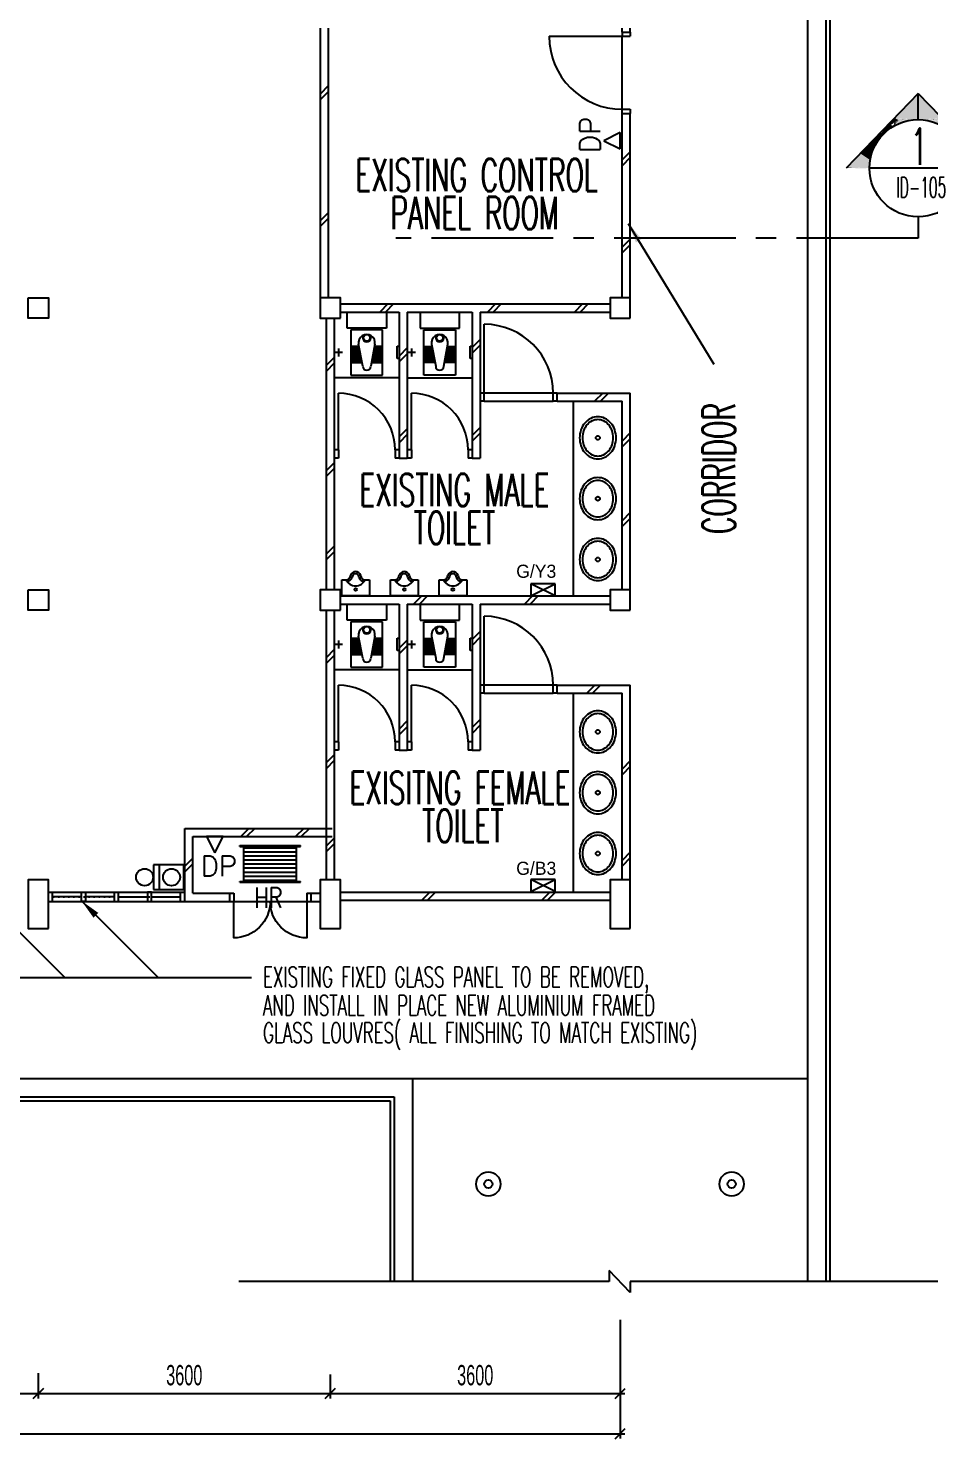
# Model space of a CAD drawing. Extents: x 33440 to 82647, y -26226 to 14644.
# Drawn here: x 55115 to 66234, y -22093 to -4702 of the extents above; entities that cross this region are included whole.
import ezdxf
from ezdxf.enums import TextEntityAlignment as Align

# ---------------------------------------------------------------- set-up
doc = ezdxf.new("R2010")
doc.units = 0
doc.header["$MEASUREMENT"] = 0
doc.header["$PDMODE"] = 35
for name, pattern in [('CENTER2', [1.125, 0.75, -0.125, 0.125, -0.125]), ('DOT2', [0.125, 0, -0.125]), ('HIDDEN', [0.375, 0.25, -0.125])]:
    doc.linetypes.add(name, pattern=pattern)
doc.layers.get('0').update_dxf_attribs({"linetype": 'CONTINUOUS'})
doc.layers.get('DEFPOINTS').update_dxf_attribs({"linetype": 'CONTINUOUS'})
for name, color, linetype in [('ARROW', 11, 'CONTINUOUS'), ('DEMOLISH', 2, 'DOT2'), ('EL', 2, 'CONTINUOUS'), ('EXISTING', 7, 'CONTINUOUS'), ('LABEL', 3, 'CONTINUOUS'), ('NEUWALL', 3, 'CONTINUOUS'), ('SEC', 5, 'CONTINUOUS'), ('SPEC', 2, 'CONTINUOUS')]:
    doc.layers.add(name, color=color, linetype=linetype)
doc.styles.add('R100', font='ic-romns.shx', dxfattribs={"width": 0.6, "height": 250})
doc.styles.add('ROMANS', font='romans')
doc.styles.add('SIMPLEX', font='SIMPLEX.shx')
doc.dimstyles.new('R100', dxfattribs={"dimtxt": 250, "dimasz": 125, "dimexe": 60, "dimexo": 60, "dimgap": 100, "dimtad": 1, "dimtoh": 1, "dimdec": 0, "dimzin": 0, "dimdsep": 46, "dimtxsty": 'R100', "dimblk1": 'OBLIQUE', "dimblk2": 'OBLIQUE', "dimsah": 1, "dimcen": 0, "dimdle": 60, "dimclrd": 9, "dimclre": 9, "dimclrt": 2, "dimadec": 0, "dimazin": 0, "dimtfac": 1, "dimtdec": 0, "dimtofl": 0, "dimtmove": 2, "dimatfit": 3, "dimldrblk": 'OBLIQUE', "dimfxl": 1, "dimtolj": 1, "dimtzin": 0, "dimarcsym": 0})

# ---------------------------------------------------------------- blocks, each defined once
blk = doc.blocks.new('_OBLIQUE')
at = {"color": 0, "linetype": 'ByBlock', "ltscale": 2000}
blk.add_line((-0.5, -0.5), (0.5, 0.5), dxfattribs=at)
blk = doc.blocks.new('*D17')
at = {"layer": 'DEFPOINTS', "color": 0, "linetype": 'ByBlock', "ltscale": 2000}
for p in [(55240, -21224), (58840, -21241), (58840, -21535)]:
    blk.add_point(p, dxfattribs=at)
at = {"layer": 'LABEL', "color": 9, "linetype": 'ByBlock', "lineweight": -2, "ltscale": 2000}
for p, q in [((55240, -21284), (55240, -21595)), ((58840, -21301), (58840, -21595)), ((55180, -21535), (58900, -21535))]:
    blk.add_line(p, q, dxfattribs=at)
at = {"layer": 'LABEL', "color": 9, "linetype": 'ByBlock', "lineweight": -2, "ltscale": 2000, "xscale": 125, "yscale": 125, "zscale": 125, "rotation": 180}
blk.add_blockref('_OBLIQUE', (55240, -21535), dxfattribs=at)
at = {"layer": 'LABEL', "color": 9, "linetype": 'ByBlock', "lineweight": -2, "ltscale": 2000, "xscale": 125, "yscale": 125, "zscale": 125}
blk.add_blockref('_OBLIQUE', (58840, -21535), dxfattribs=at)
at = {"layer": 'LABEL', "color": 0, "linetype": 'ByBlock', "ltscale": 2000, "insert": (57040, -21310), "char_height": 250, "attachment_point": 5, "style": 'R100'}
blk.add_mtext('\\A1;3600', dxfattribs=at)
blk = doc.blocks.new('*D21')
at = {"layer": 'DEFPOINTS', "color": 0, "linetype": 'ByBlock', "ltscale": 2000}
for p in [(51640, -21226), (55240, -21224), (55240, -21535)]:
    blk.add_point(p, dxfattribs=at)
at = {"layer": 'LABEL', "color": 9, "linetype": 'ByBlock', "lineweight": -2, "ltscale": 2000}
for p, q in [((51640, -21286), (51640, -21595)), ((55240, -21284), (55240, -21595)), ((51580, -21535), (55300, -21535))]:
    blk.add_line(p, q, dxfattribs=at)
at = {"layer": 'LABEL', "color": 9, "linetype": 'ByBlock', "lineweight": -2, "ltscale": 2000, "xscale": 125, "yscale": 125, "zscale": 125, "rotation": 180}
blk.add_blockref('_OBLIQUE', (51640, -21535), dxfattribs=at)
at = {"layer": 'LABEL', "color": 9, "linetype": 'ByBlock', "lineweight": -2, "ltscale": 2000, "xscale": 125, "yscale": 125, "zscale": 125}
blk.add_blockref('_OBLIQUE', (55240, -21535), dxfattribs=at)
at = {"layer": 'LABEL', "color": 0, "linetype": 'ByBlock', "ltscale": 2000, "insert": (53440, -21310), "char_height": 250, "attachment_point": 5, "style": 'R100'}
blk.add_mtext('\\A1;3600', dxfattribs=at)
blk = doc.blocks.new('*D11')
at = {"layer": 'DEFPOINTS', "color": 0, "linetype": 'ByBlock', "ltscale": 2000}
for p in [(58840, -21241), (62415, -21241), (62415, -21535)]:
    blk.add_point(p, dxfattribs=at)
at = {"layer": 'LABEL', "color": 9, "linetype": 'ByBlock', "lineweight": -2, "ltscale": 2000}
for p, q in [((58840, -21301), (58840, -21595)), ((62415, -21301), (62415, -21595)), ((58780, -21535), (62475, -21535))]:
    blk.add_line(p, q, dxfattribs=at)
at = {"layer": 'LABEL', "color": 9, "linetype": 'ByBlock', "lineweight": -2, "ltscale": 2000, "xscale": 125, "yscale": 125, "zscale": 125, "rotation": 180}
blk.add_blockref('_OBLIQUE', (58840, -21535), dxfattribs=at)
at = {"layer": 'LABEL', "color": 9, "linetype": 'ByBlock', "lineweight": -2, "ltscale": 2000, "xscale": 125, "yscale": 125, "zscale": 125}
blk.add_blockref('_OBLIQUE', (62415, -21535), dxfattribs=at)
at = {"layer": 'LABEL', "color": 0, "linetype": 'ByBlock', "ltscale": 2000, "insert": (60628, -21310), "char_height": 250, "attachment_point": 5, "style": 'R100'}
blk.add_mtext('\\A1;3600', dxfattribs=at)
blk = doc.blocks.new('SLINE')
at = {"layer": 'ARROW'}
for p, q in [((3733, 1804), (4654, 2693)), ((4235, 2288), (4261, 2258)), ((4054, 1804), (3733, 1804)), ((4054, 1804), (3733, 1804)), ((3733, 1804), (4654, 915)), ((4235, 1320), (4261, 1350))]:
    blk.add_line(p, q, dxfattribs=at)
at = {"layer": 'ARROW', "color": 6}
blk.add_circle((4654, 1804), 600, dxfattribs=at)
at = {"layer": 'ARROW'}
for points in [[(4551, 2399), (4653, 2414), (4473, 2516), (4645, 2683)], [(4653, 2592), (4654, 2691), (4644, 2682)], [(4654, 2440), (4644, 2680), (4654, 2690), (4654, 2577)], [(4372, 2422), (4377, 2418), (4472, 2518)], [(4419, 2356), (4549, 2396), (4376, 2414), (4473, 2513)], [(4380, 2416), (4470, 2514), (4474, 2515), (4378, 2416)], [(4378, 2418), (4472, 2515), (4379, 2416)], [(4547, 2395), (4473, 2512), (4550, 2401), (4474, 2515)], [(4043, 2099), (4295, 2348), (4048, 2101), (4296, 2340)], [(4046, 2099), (4127, 2109), (4160, 2213), (4231, 2282)], [(4125, 2099), (4203, 2201), (4257, 2254), (4231, 2287)], [(4232, 2285), (4235, 2288), (4257, 2254), (4261, 2257)], [(4236, 2287), (4257, 2262), (4302, 2348), (4328, 2307)], [(4257, 2262), (4303, 2291), (4261, 2258), (4257, 2262)], [(4261, 2257), (4257, 2262), (4301, 2289)], [(4325, 2305), (4297, 2348), (4419, 2353), (4374, 2422)], [(4419, 2353), (4408, 2366), (4415, 2361)], [(4547, 2395), (4614, 2404), (4549, 2397), (4607, 2407)], [(4614, 2402), (4609, 2407), (4654, 2402), (4654, 2415)], [(4054, 1804), (4041, 2015), (3952, 2015), (4043, 2102)], [(4033, 2099), (4061, 2046), (4132, 2107), (4122, 2142)], [(4051, 1855), (4038, 2102), (4069, 2122), (4064, 2038)], [(4054, 1807), (4069, 2124), (4130, 2107), (4066, 2046)], [(4066, 2051), (4098, 2104), (4125, 2104), (4066, 2045)], [(4071, 2058), (4122, 2102), (4102, 2102)], [(4130, 2112), (4127, 2115), (4146, 2141), (4150, 2133)], [(4129, 2093), (4128, 2108), (4136, 2114), (4132, 2099)], [(4132, 2099), (4183, 2208), (4211, 2206), (4219, 2257)], [(4134, 2116), (4162, 2172), (4146, 2131), (4132, 2112)], [(4146, 2140), (4162, 2163), (4150, 2138), (4163, 2163)], [(3739, 1804), (4049, 1804), (3949, 2018), (4041, 2008)], [(4053, 1828), (4062, 2044), (4064, 2033), (4053, 1826)], [(4054, 1832), (4059, 2044), (4064, 2044), (4056, 1890)], [(3739, 1804), (4049, 1804), (3949, 1590), (4041, 1600)], [(4054, 1804), (4041, 1593), (3952, 1593), (4043, 1506)], [(4051, 1753), (4038, 1506), (4069, 1486), (4064, 1570)], [(4049, 1806), (4054, 1804), (4048, 1813)], [(4049, 1802), (4054, 1804), (4048, 1795)], [(4053, 1780), (4062, 1564), (4064, 1575), (4053, 1782)], [(4054, 1801), (4069, 1484), (4130, 1501), (4066, 1562)], [(4054, 1776), (4059, 1564), (4064, 1564), (4056, 1718)], [(4033, 1509), (4061, 1562), (4132, 1501), (4122, 1466)], [(4043, 1509), (4295, 1260), (4048, 1507), (4296, 1268)], [(4046, 1509), (4127, 1499), (4160, 1395), (4231, 1326)], [(4066, 1557), (4098, 1504), (4125, 1504), (4066, 1563)], [(4071, 1550), (4122, 1506), (4102, 1506)], [(4125, 1509), (4203, 1407), (4257, 1354), (4231, 1321)], [(4130, 1496), (4127, 1493), (4146, 1467), (4150, 1475)], [(4129, 1515), (4128, 1500), (4136, 1494), (4132, 1509)], [(4132, 1509), (4183, 1400), (4211, 1402), (4219, 1351)], [(4134, 1492), (4162, 1436), (4146, 1477), (4132, 1496)], [(4146, 1468), (4162, 1445), (4150, 1470), (4163, 1445)], [(4232, 1323), (4235, 1320), (4257, 1354), (4261, 1351)], [(4236, 1321), (4257, 1346), (4302, 1260), (4328, 1301)], [(4261, 1351), (4257, 1346), (4301, 1319)], [(4257, 1346), (4303, 1317), (4261, 1350), (4257, 1346)], [(4325, 1303), (4297, 1260), (4419, 1255), (4374, 1186)], [(4419, 1252), (4549, 1212), (4376, 1194), (4473, 1095)], [(4419, 1255), (4408, 1242), (4415, 1247)], [(4372, 1186), (4377, 1190), (4472, 1090)], [(4378, 1190), (4472, 1093), (4379, 1192)], [(4380, 1192), (4470, 1094), (4474, 1093), (4378, 1192)], [(4547, 1213), (4473, 1096), (4550, 1207), (4474, 1093)], [(4551, 1209), (4653, 1194), (4473, 1092), (4645, 925)], [(4547, 1213), (4614, 1204), (4549, 1211), (4607, 1201)], [(4614, 1206), (4609, 1201), (4654, 1206), (4654, 1193)], [(4654, 1168), (4644, 928), (4654, 918), (4654, 1031)], [(4653, 1016), (4654, 917), (4644, 926)]]:
    blk.add_solid(points, dxfattribs=at)
blk = doc.blocks.new('*D10')
at = {"layer": 'DEFPOINTS', "color": 0, "linetype": 'ByBlock', "ltscale": 2000}
for p in [(40865, -20565), (62415, -20565), (62415, -22030)]:
    blk.add_point(p, dxfattribs=at)
at = {"layer": 'LABEL', "color": 9, "linetype": 'ByBlock', "lineweight": -2, "ltscale": 2000}
for p, q in [((40865, -20625), (40865, -22090)), ((62415, -20625), (62415, -22090)), ((40805, -22030), (62475, -22030))]:
    blk.add_line(p, q, dxfattribs=at)
at = {"layer": 'LABEL', "color": 9, "linetype": 'ByBlock', "lineweight": -2, "ltscale": 2000, "xscale": 125, "yscale": 125, "zscale": 125, "rotation": 180}
blk.add_blockref('_OBLIQUE', (40865, -22030), dxfattribs=at)
at = {"layer": 'LABEL', "color": 9, "linetype": 'ByBlock', "lineweight": -2, "ltscale": 2000, "xscale": 125, "yscale": 125, "zscale": 125}
blk.add_blockref('_OBLIQUE', (62415, -22030), dxfattribs=at)
at = {"layer": 'LABEL', "color": 0, "linetype": 'ByBlock', "ltscale": 2000, "insert": (51640, -21805), "char_height": 250, "attachment_point": 5, "style": 'R100'}
blk.add_mtext('\\A1;21550', dxfattribs=at)

msp = doc.modelspace()

# ---------------------------------------------------------------- linework, layer by layer
at = {"color": 7}
msp.add_line((66692, -6427.8), (65492.1, -6427.8), dxfattribs=at)
at = {"layer": 'DEMOLISH', "color": 7, "ltscale": 500}
for p, q in [((56180.3, -15409.7), (55365.3, -15409.7)), ((56230.3, -15409.7), (56792.8, -15409.7))]:
    msp.add_line(p, q, dxfattribs=at)
at = {"layer": 'EL', "color": 7}
for p, q in [((62415.3, -5987.9), (62212.8, -6089.1)), ((62212.8, -6089.1), (62415.3, -6190.4)), ((57315.7, -14667.2), (57417, -14869.7)), ((57417, -14869.7), (57518.2, -14667.2)), ((56660.6, -15017.2), (56660.6, -15321))]:
    msp.add_line(p, q, dxfattribs=at)
for points in [[(62415.3, -6190.4), (62415.3, -5987.9)], [(57518.2, -14667.2), (57315.7, -14667.2)], [(56731.2, -15017.2), (56660.6, -15017.2)], [(56660.6, -15321), (56731.2, -15321)]]:
    msp.add_lwpolyline(points, dxfattribs=at)
msp.add_lwpolyline([(57035, -15321), (57035, -15017.2), (56731.2, -15017.2), (56731.2, -15321)], close=True, dxfattribs=at)
for centre in [(56551.3, -15169.1), (56883.1, -15169.1)]:
    msp.add_circle(centre, 104.9, dxfattribs=at)
at = {"layer": 'EXISTING', "color": 7, "ltscale": 500}
for p, q in [((65002.8, -1389.7), (65002.8, -20152.2)), ((64952.8, -1439.7), (64952.8, -20152.2)), ((64727.8, -1664.7), (64727.8, -20152.2)), ((58715.3, -4702.2), (58715.3, -8027.2)), ((58815.3, -4702.2), (58815.3, -8027.2)), ((62440.3, -4752.2), (62440.3, -4802.2)), ((62440.3, -5702.2), (62440.3, -4802.2)), ((62540.3, -4752.2), (62540.3, -4802.2)), ((62440.3, -5752.2), (62440.3, -5702.2)), ((62440.3, -5702.2), (62540.3, -5702.2)), ((62540.3, -5702.2), (62540.3, -5752.2)), ((62440.3, -5752.2), (62540.3, -5752.2)), ((61615.3, -9202.2), (60740.3, -9202.2)), ((61840.3, -11702.2), (61840.3, -9302.2)), ((61613.5, -11552.2), (61313.5, -11552.2)), ((61313.5, -11552.2), (61313.5, -11702.2)), ((61613.5, -11702.2), (61613.5, -11552.2)), ((61615.3, -12802.2), (60740.3, -12802.2)), ((61840.3, -15352.2), (61840.3, -12902.2)), ((61613.5, -15196.7), (61313.5, -15196.7)), ((61313.5, -15196.7), (61313.5, -15346.7)), ((61613.5, -15346.7), (61613.5, -15196.7)), ((59852.8, -17652.2), (59852.8, -20152.2)), ((59627.8, -17877.2), (59627.8, -20152.2)), ((59577.8, -17927.2), (59577.8, -20152.2)), ((62277.9, -20152.2), (57712, -20152.2)), ((62538.6, -20288), (62277.9, -20016.4)), ((62277.9, -20016.4), (62277.9, -20152.2)), ((62538.6, -20152.2), (62538.6, -20288)), ((66893.5, -20152.2), (62538.6, -20152.2))]:
    msp.add_line(p, q, dxfattribs=at)
at = {"layer": 'EXISTING', "color": 7}
for p, q in [((61540.3, -4802.2), (62540.3, -4802.2)), ((62440.3, -4752.2), (62440.3, -4702.2)), ((62440.3, -4752.2), (62540.3, -4752.2)), ((62540.3, -4752.2), (62540.3, -4702.2)), ((58815.3, -5414.1), (58715.3, -5514.1)), ((58815.3, -5484.8), (58715.3, -5584.8)), ((62440.3, -8027.2), (62440.3, -5752.2)), ((62540.3, -8027.2), (62540.3, -5752.2)), ((62540.3, -6226.8), (62440.3, -6326.8)), ((62540.3, -6297.5), (62440.3, -6397.5)), ((58815.3, -6978.1), (58715.3, -7078.1)), ((58815.3, -7048.8), (58715.3, -7148.8)), ((62540.3, -7302.2), (62440.3, -7402.2)), ((62540.3, -7372.9), (62440.3, -7472.9)), ((58965.3, -8102.2), (62290.3, -8102.2)), ((59550, -8102.2), (59450, -8202.2)), ((59620.7, -8102.2), (59520.7, -8202.2)), ((60878.7, -8102.2), (60778.7, -8202.2)), ((60949.4, -8102.2), (60849.4, -8202.2)), ((61950.6, -8102.2), (61850.6, -8202.2)), ((62021.3, -8102.2), (61921.3, -8202.2)), ((58790.3, -8277.2), (58790.3, -11627.2)), ((58890.3, -8277.2), (58890.3, -11627.2)), ((58965.3, -8202.2), (59690.3, -8202.2)), ((59047.8, -8399.2), (59047.8, -8202.2)), ((59532.8, -8202.2), (59532.8, -8399.2)), ((59690.3, -8202.2), (59690.3, -10002.2)), ((59790.3, -8202.2), (59790.3, -10002.2)), ((59790.3, -8202.2), (60590.3, -8202.2)), ((59947.8, -8202.2), (59947.8, -8399.2)), ((60432.8, -8399.2), (60432.8, -8202.2)), ((60590.3, -8202.2), (60590.3, -10002.2)), ((60690.3, -8202.2), (60690.3, -10002.2)), ((60690.3, -8202.2), (62290.3, -8202.2)), ((59532.8, -8399.2), (59047.8, -8399.2)), ((59485.3, -8419.2), (59095.3, -8419.2)), ((59095.3, -8419.2), (59095.3, -8979.2)), ((59265.3, -8419.2), (59265.3, -8399.2)), ((59315.3, -8419.2), (59315.3, -8399.2)), ((59485.3, -8979.2), (59485.3, -8419.2)), ((59947.8, -8399.2), (60432.8, -8399.2)), ((59995.3, -8979.2), (59995.3, -8419.2)), ((59995.3, -8419.2), (60385.3, -8419.2)), ((60165.3, -8419.2), (60165.3, -8399.2)), ((60215.3, -8419.2), (60215.3, -8399.2)), ((60385.3, -8419.2), (60385.3, -8979.2)), ((60740.3, -9202.2), (60740.3, -8352.2)), ((58940.3, -8649.2), (58940.3, -8749.2)), ((59194.6, -8625.2), (59105.3, -8625.2)), ((59105.3, -8625.2), (59105.3, -8825.2)), ((59105.3, -8645.2), (59198, -8645.2)), ((59105.3, -8665.2), (59201.3, -8665.2)), ((59105.3, -8685.2), (59204.6, -8685.2)), ((59240.3, -8869.2), (59190.3, -8599.2)), ((59390.3, -8599.2), (59340.3, -8869.2)), ((59376, -8685.2), (59475.3, -8685.2)), ((59379.3, -8665.2), (59475.3, -8665.2)), ((59382.6, -8645.2), (59475.3, -8645.2)), ((59475.3, -8625.2), (59386, -8625.2)), ((59475.3, -8825.2), (59475.3, -8625.2)), ((59665.3, -8624.2), (59690.3, -8624.2)), ((59665.3, -8774.2), (59665.3, -8624.2)), ((59790.3, -8644.7), (59690.3, -8744.7)), ((59840.3, -8649.2), (59840.3, -8749.2)), ((60005.3, -8625.2), (60094.6, -8625.2)), ((60005.3, -8825.2), (60005.3, -8625.2)), ((60098, -8645.2), (60005.3, -8645.2)), ((60101.3, -8665.2), (60005.3, -8665.2)), ((60104.6, -8685.2), (60005.3, -8685.2)), ((60090.3, -8599.2), (60140.3, -8869.2)), ((60240.3, -8869.2), (60290.3, -8599.2)), ((60375.3, -8685.2), (60276, -8685.2)), ((60375.3, -8665.2), (60279.3, -8665.2)), ((60375.3, -8645.2), (60282.6, -8645.2)), ((60286, -8625.2), (60375.3, -8625.2)), ((60375.3, -8625.2), (60375.3, -8825.2)), ((60565.3, -8624.2), (60590.3, -8624.2)), ((60565.3, -8774.2), (60565.3, -8624.2)), ((60690.3, -8539.3), (60590.3, -8639.3)), ((60690.3, -8610.1), (60590.3, -8710.1)), ((58890.3, -8762), (58790.3, -8862)), ((58890.3, -8832.7), (58790.3, -8932.7)), ((58990.3, -8699.2), (58890.3, -8699.2)), ((59105.3, -8705.2), (59208, -8705.2)), ((59105.3, -8725.2), (59211.3, -8725.2)), ((59105.3, -8745.2), (59214.6, -8745.2)), ((59105.3, -8765.2), (59218, -8765.2)), ((59105.3, -8785.2), (59221.3, -8785.2)), ((59105.3, -8805.2), (59224.6, -8805.2)), ((59105.3, -8825.2), (59228, -8825.2)), ((59352.6, -8825.2), (59475.3, -8825.2)), ((59356, -8805.2), (59475.3, -8805.2)), ((59359.3, -8785.2), (59475.3, -8785.2)), ((59362.6, -8765.2), (59475.3, -8765.2)), ((59366, -8745.2), (59475.3, -8745.2)), ((59369.3, -8725.2), (59475.3, -8725.2)), ((59372.6, -8705.2), (59475.3, -8705.2)), ((59690.3, -8774.2), (59665.3, -8774.2)), ((59790.3, -8715.4), (59690.3, -8815.4)), ((59890.3, -8699.2), (59790.3, -8699.2)), ((60108, -8705.2), (60005.3, -8705.2)), ((60111.3, -8725.2), (60005.3, -8725.2)), ((60114.6, -8745.2), (60005.3, -8745.2)), ((60118, -8765.2), (60005.3, -8765.2)), ((60121.3, -8785.2), (60005.3, -8785.2)), ((60124.6, -8805.2), (60005.3, -8805.2)), ((60128, -8825.2), (60005.3, -8825.2)), ((60375.3, -8825.2), (60252.6, -8825.2)), ((60375.3, -8805.2), (60256, -8805.2)), ((60375.3, -8785.2), (60259.3, -8785.2)), ((60375.3, -8765.2), (60262.6, -8765.2)), ((60375.3, -8745.2), (60266, -8745.2)), ((60375.3, -8725.2), (60269.3, -8725.2)), ((60375.3, -8705.2), (60272.6, -8705.2)), ((60590.3, -8774.2), (60565.3, -8774.2)), ((59690.3, -9012.2), (58890.3, -9012.2)), ((59095.3, -8979.2), (59485.3, -8979.2)), ((59790.3, -9012.2), (60590.3, -9012.2)), ((60385.3, -8979.2), (59995.3, -8979.2)), ((58940.3, -9902.2), (58940.3, -9202.2)), ((59840.3, -9902.2), (59840.3, -9202.2)), ((60740.3, -9202.2), (60690.3, -9202.2)), ((60740.3, -9302.2), (60740.3, -9202.2)), ((61640.3, -9202.2), (61590.3, -9202.2)), ((61590.3, -9302.2), (61590.3, -9202.2)), ((61640.3, -9302.2), (61640.3, -9202.2)), ((61640.3, -9202.2), (62540.3, -9202.2)), ((62200.6, -9202.2), (62100.6, -9302.2)), ((62271.3, -9202.2), (62171.3, -9302.2)), ((62540.3, -11627.2), (62540.3, -9202.2)), ((60740.3, -9302.2), (60690.3, -9302.2)), ((60740.3, -9302.2), (61590.3, -9302.2)), ((61640.3, -9302.2), (61590.3, -9302.2)), ((61640.3, -9302.2), (62440.3, -9302.2)), ((62440.3, -11627.2), (62440.3, -9302.2)), ((59790.3, -9641.4), (59690.3, -9741.4)), ((59790.3, -9712.1), (59690.3, -9812.1)), ((60690.3, -9623.7), (60590.3, -9723.7)), ((60690.3, -9694.5), (60590.3, -9794.5)), ((62540.3, -9692.1), (62440.3, -9792.1)), ((58940.3, -9902.2), (58890.3, -9902.2)), ((58940.3, -9902.2), (58940.3, -10002.2)), ((59640.3, -9902.2), (59640.3, -10002.2)), ((59690.3, -9902.2), (59640.3, -9902.2)), ((59840.3, -9902.2), (59790.3, -9902.2)), ((59840.3, -9902.2), (59840.3, -10002.2)), ((60540.3, -9902.2), (60540.3, -10002.2)), ((60590.3, -9902.2), (60540.3, -9902.2)), ((62540.3, -9762.8), (62440.3, -9862.8)), ((58890.3, -10059.9), (58790.3, -10159.9)), ((58940.3, -10002.2), (58890.3, -10002.2)), ((59690.3, -10002.2), (59640.3, -10002.2)), ((59690.3, -10002.2), (59790.3, -10002.2)), ((59840.3, -10002.2), (59790.3, -10002.2)), ((60590.3, -10002.2), (60540.3, -10002.2)), ((60590.3, -10002.2), (60690.3, -10002.2)), ((58890.3, -10130.6), (58790.3, -10230.6)), ((62540.3, -10674.1), (62440.3, -10774.1)), ((62540.3, -10744.8), (62440.3, -10844.8)), ((58890.3, -11086.3), (58790.3, -11186.3)), ((58890.3, -11157), (58790.3, -11257)), ((58982.8, -11702.2), (58982.8, -11502.2)), ((58982.8, -11502.2), (59032.8, -11502.2)), ((59272.8, -11502.2), (59322.8, -11502.2)), ((59322.8, -11502.2), (59322.8, -11702.2)), ((59582.8, -11702.2), (59582.8, -11502.2)), ((59582.8, -11502.2), (59632.8, -11502.2)), ((59872.8, -11502.2), (59922.8, -11502.2)), ((59922.8, -11502.2), (59922.8, -11702.2)), ((60182.8, -11702.2), (60182.8, -11502.2)), ((60182.8, -11502.2), (60232.8, -11502.2)), ((60472.8, -11502.2), (60522.8, -11502.2)), ((60522.8, -11502.2), (60522.8, -11702.2)), ((61313.5, -11702.2), (61613.5, -11552.2)), ((61613.5, -11702.2), (61313.5, -11552.2)), ((58965.3, -11702.2), (62290.3, -11702.2)), ((58965.3, -11802.2), (59690.3, -11802.2)), ((59322.8, -11702.2), (58982.8, -11702.2)), ((59047.8, -11999.2), (59047.8, -11802.2)), ((59532.8, -11802.2), (59532.8, -11999.2)), ((59922.8, -11702.2), (59582.8, -11702.2)), ((59690.3, -11802.2), (59690.3, -13602.2)), ((59790.3, -11802.2), (60590.3, -11802.2)), ((59790.3, -11802.2), (59790.3, -13602.2)), ((59968.3, -11702.2), (59868.3, -11802.2)), ((60039, -11702.2), (59939, -11802.2)), ((59947.8, -11802.2), (59947.8, -11999.2)), ((60522.8, -11702.2), (60182.8, -11702.2)), ((60432.8, -11999.2), (60432.8, -11802.2)), ((60590.3, -11802.2), (60590.3, -13602.2)), ((60690.3, -11802.2), (62290.3, -11802.2)), ((60690.3, -11802.2), (60690.3, -13602.2)), ((61333.8, -11702.2), (61233.8, -11802.2)), ((61404.5, -11702.2), (61304.5, -11802.2)), ((58790.3, -11877.2), (58790.3, -15202.2)), ((58890.3, -11877.2), (58890.3, -15202.2)), ((59532.8, -11999.2), (59047.8, -11999.2)), ((59265.3, -12019.2), (59265.3, -11999.2)), ((59315.3, -12019.2), (59315.3, -11999.2)), ((59947.8, -11999.2), (60432.8, -11999.2)), ((60165.3, -12019.2), (60165.3, -11999.2)), ((60215.3, -12019.2), (60215.3, -11999.2)), ((60740.3, -12802.2), (60740.3, -11952.2)), ((59485.3, -12019.2), (59095.3, -12019.2)), ((59095.3, -12019.2), (59095.3, -12579.2)), ((59485.3, -12579.2), (59485.3, -12019.2)), ((59995.3, -12019.2), (60385.3, -12019.2)), ((59995.3, -12579.2), (59995.3, -12019.2)), ((60385.3, -12019.2), (60385.3, -12579.2)), ((60690.3, -12140.5), (60590.3, -12240.5)), ((58990.3, -12299.2), (58890.3, -12299.2)), ((58940.3, -12249.2), (58940.3, -12349.2)), ((59194.6, -12225.2), (59105.3, -12225.2)), ((59105.3, -12225.2), (59105.3, -12425.2)), ((59105.3, -12245.2), (59198, -12245.2)), ((59105.3, -12265.2), (59201.3, -12265.2)), ((59105.3, -12285.2), (59204.6, -12285.2)), ((59105.3, -12305.2), (59208, -12305.2)), ((59105.3, -12325.2), (59211.3, -12325.2)), ((59105.3, -12345.2), (59214.6, -12345.2)), ((59240.3, -12469.2), (59190.3, -12199.2)), ((59390.3, -12199.2), (59340.3, -12469.2)), ((59366, -12345.2), (59475.3, -12345.2)), ((59369.3, -12325.2), (59475.3, -12325.2)), ((59372.6, -12305.2), (59475.3, -12305.2)), ((59376, -12285.2), (59475.3, -12285.2)), ((59379.3, -12265.2), (59475.3, -12265.2)), ((59382.6, -12245.2), (59475.3, -12245.2)), ((59475.3, -12225.2), (59386, -12225.2)), ((59475.3, -12425.2), (59475.3, -12225.2)), ((59665.3, -12374.2), (59665.3, -12224.2)), ((59665.3, -12224.2), (59690.3, -12224.2)), ((59790.3, -12245.8), (59690.3, -12345.8)), ((59790.3, -12316.5), (59690.3, -12416.5)), ((59890.3, -12299.2), (59790.3, -12299.2)), ((59840.3, -12249.2), (59840.3, -12349.2)), ((60005.3, -12425.2), (60005.3, -12225.2)), ((60005.3, -12225.2), (60094.6, -12225.2)), ((60098, -12245.2), (60005.3, -12245.2)), ((60101.3, -12265.2), (60005.3, -12265.2)), ((60104.6, -12285.2), (60005.3, -12285.2)), ((60108, -12305.2), (60005.3, -12305.2)), ((60111.3, -12325.2), (60005.3, -12325.2)), ((60114.6, -12345.2), (60005.3, -12345.2)), ((60090.3, -12199.2), (60140.3, -12469.2)), ((60240.3, -12469.2), (60290.3, -12199.2)), ((60375.3, -12345.2), (60266, -12345.2)), ((60375.3, -12325.2), (60269.3, -12325.2)), ((60375.3, -12305.2), (60272.6, -12305.2)), ((60375.3, -12285.2), (60276, -12285.2)), ((60375.3, -12265.2), (60279.3, -12265.2)), ((60375.3, -12245.2), (60282.6, -12245.2)), ((60286, -12225.2), (60375.3, -12225.2)), ((60375.3, -12225.2), (60375.3, -12425.2)), ((60565.3, -12374.2), (60565.3, -12224.2)), ((60565.3, -12224.2), (60590.3, -12224.2)), ((60690.3, -12211.2), (60590.3, -12311.2)), ((58890.3, -12363.1), (58790.3, -12463.1)), ((58890.3, -12433.8), (58790.3, -12533.8)), ((59105.3, -12365.2), (59218, -12365.2)), ((59105.3, -12385.2), (59221.3, -12385.2)), ((59105.3, -12405.2), (59224.6, -12405.2)), ((59105.3, -12425.2), (59228, -12425.2)), ((59352.6, -12425.2), (59475.3, -12425.2)), ((59356, -12405.2), (59475.3, -12405.2)), ((59359.3, -12385.2), (59475.3, -12385.2)), ((59362.6, -12365.2), (59475.3, -12365.2)), ((59690.3, -12374.2), (59665.3, -12374.2)), ((60118, -12365.2), (60005.3, -12365.2)), ((60121.3, -12385.2), (60005.3, -12385.2)), ((60124.6, -12405.2), (60005.3, -12405.2)), ((60128, -12425.2), (60005.3, -12425.2)), ((60375.3, -12425.2), (60252.6, -12425.2)), ((60375.3, -12405.2), (60256, -12405.2)), ((60375.3, -12385.2), (60259.3, -12385.2)), ((60375.3, -12365.2), (60262.6, -12365.2)), ((60590.3, -12374.2), (60565.3, -12374.2)), ((59690.3, -12612.2), (58890.3, -12612.2)), ((59095.3, -12579.2), (59485.3, -12579.2)), ((59790.3, -12612.2), (60590.3, -12612.2)), ((60385.3, -12579.2), (59995.3, -12579.2)), ((58940.3, -13502.2), (58940.3, -12802.2)), ((59840.3, -13502.2), (59840.3, -12802.2)), ((60740.3, -12802.2), (60690.3, -12802.2)), ((60740.3, -12902.2), (60740.3, -12802.2)), ((61640.3, -12802.2), (61590.3, -12802.2)), ((61590.3, -12902.2), (61590.3, -12802.2)), ((61640.3, -12902.2), (61640.3, -12802.2)), ((61640.3, -12802.2), (62540.3, -12802.2)), ((62102.8, -12802.2), (62002.8, -12902.2)), ((62173.5, -12802.2), (62073.5, -12902.2)), ((62540.3, -15202.2), (62540.3, -12802.2)), ((60740.3, -12902.2), (60690.3, -12902.2)), ((60740.3, -12902.2), (61590.3, -12902.2)), ((61640.3, -12902.2), (61590.3, -12902.2)), ((61640.3, -12902.2), (62440.3, -12902.2)), ((62440.3, -15202.2), (62440.3, -12902.2)), ((59790.3, -13242.6), (59690.3, -13342.6)), ((59790.3, -13313.3), (59690.3, -13413.3)), ((60690.3, -13224.9), (60590.3, -13324.9)), ((60690.3, -13295.6), (60590.3, -13395.6)), ((58940.3, -13502.2), (58890.3, -13502.2)), ((58940.3, -13502.2), (58940.3, -13602.2)), ((59690.3, -13502.2), (59640.3, -13502.2)), ((59640.3, -13502.2), (59640.3, -13602.2)), ((59840.3, -13502.2), (59790.3, -13502.2)), ((59840.3, -13502.2), (59840.3, -13602.2)), ((60540.3, -13502.2), (60540.3, -13602.2)), ((60590.3, -13502.2), (60540.3, -13502.2)), ((58890.3, -13661), (58790.3, -13761)), ((58890.3, -13731.7), (58790.3, -13831.7)), ((58940.3, -13602.2), (58890.3, -13602.2)), ((59690.3, -13602.2), (59640.3, -13602.2)), ((59690.3, -13602.2), (59790.3, -13602.2)), ((59840.3, -13602.2), (59790.3, -13602.2)), ((60590.3, -13602.2), (60540.3, -13602.2)), ((60590.3, -13602.2), (60690.3, -13602.2)), ((62540.3, -13735.5), (62440.3, -13835.5)), ((62540.3, -13806.2), (62440.3, -13906.2)), ((57045.3, -14567.2), (58865.3, -14567.2)), ((57045.3, -15467.2), (57045.3, -14567.2)), ((57837.6, -14567.2), (57737.6, -14667.2)), ((57908.3, -14567.2), (57808.3, -14667.2)), ((58512.4, -14567.2), (58412.4, -14667.2)), ((58583.1, -14567.2), (58483.1, -14667.2)), ((57145.3, -14667.2), (58865.3, -14667.2)), ((57145.3, -15367.2), (57145.3, -14667.2)), ((57724.6, -14780.2), (58474.6, -14780.2)), ((57724.6, -14790.2), (57724.6, -14780.2)), ((58474.6, -14790.2), (58474.6, -14780.2)), ((58890.3, -14687.5), (58790.3, -14787.5)), ((58890.3, -14758.2), (58790.3, -14858.2)), ((57045.3, -15034.1), (57145.3, -14934.1)), ((57724.6, -14790.2), (58474.6, -14790.2)), ((57774.6, -15220.2), (57774.6, -14790.2)), ((57774.6, -14805.2), (58424.6, -14805.2)), ((57774.6, -14855.2), (58424.6, -14855.2)), ((57774.6, -14905.2), (58424.6, -14905.2)), ((57774.6, -14955.2), (58424.6, -14955.2)), ((58424.6, -15220.2), (58424.6, -14790.2)), ((62540.3, -14861.5), (62440.3, -14961.5)), ((62540.3, -14932.2), (62440.3, -15032.2)), ((57045.3, -15104.8), (57145.3, -15004.8)), ((57774.6, -15005.2), (58424.6, -15005.2)), ((57774.6, -15055.2), (58424.6, -15055.2)), ((57774.6, -15105.2), (58424.6, -15105.2)), ((57724.6, -15220.2), (58474.6, -15220.2)), ((57724.6, -15230.2), (57724.6, -15220.2)), ((57724.6, -15230.2), (58474.6, -15230.2)), ((57774.6, -15155.2), (58424.6, -15155.2)), ((57774.6, -15205.2), (58424.6, -15205.2)), ((58474.6, -15230.2), (58474.6, -15220.2)), ((61313.5, -15346.7), (61613.5, -15196.7)), ((61613.5, -15346.7), (61313.5, -15196.7)), ((55365.3, -15352.2), (57045.3, -15352.2)), ((55365.3, -15467.2), (57045.3, -15467.2)), ((55415.3, -15467.2), (55415.3, -15352.2)), ((56180.3, -15467.2), (56180.3, -15352.2)), ((56230.3, -15467.2), (56230.3, -15352.2)), ((56995.3, -15467.2), (56995.3, -15352.2)), ((57045.3, -15467.2), (57649.6, -15467.2)), ((57145.3, -15367.2), (57649.6, -15367.2)), ((57599.6, -15367.2), (57599.6, -15467.2)), ((57649.6, -15367.2), (57649.6, -15467.2)), ((57649.6, -15467.2), (58549.6, -15467.2)), ((58549.6, -15367.2), (58715.3, -15367.2)), ((58549.6, -15367.2), (58549.6, -15467.2)), ((58549.6, -15467.2), (58715.3, -15467.2)), ((58599.6, -15367.2), (58599.6, -15467.2)), ((58965.3, -15352.2), (62290.3, -15352.2)), ((58965.3, -15452.2), (62290.3, -15452.2)), ((60068.6, -15352.2), (59968.6, -15452.2)), ((60139.3, -15352.2), (60039.3, -15452.2)), ((61547.6, -15352.2), (61447.6, -15452.2)), ((61618.3, -15352.2), (61518.3, -15452.2)), ((38552.8, -17652.2), (59852.8, -17652.2)), ((59852.8, -17652.2), (64727.8, -17652.2)), ((38277.8, -17877.2), (59627.8, -17877.2)), ((38227.8, -17927.2), (59577.8, -17927.2))]:
    msp.add_line(p, q, dxfattribs=at)
for points in [[(55115.3, -8027.2), (55365.3, -8027.2), (55365.3, -8277.2), (55115.3, -8277.2)], [(58965.3, -8277.2), (58965.3, -8027.2), (58715.3, -8027.2), (58715.3, -8277.2)], [(62540.3, -8277.2), (62540.3, -8027.2), (62290.3, -8027.2), (62290.3, -8277.2)], [(55115.3, -11627.2), (55365.3, -11627.2), (55365.3, -11877.2), (55115.3, -11877.2)], [(58965.3, -11877.2), (58965.3, -11627.2), (58715.3, -11627.2), (58715.3, -11877.2)], [(62540.3, -11877.2), (62540.3, -11627.2), (62290.3, -11627.2), (62290.3, -11877.2)]]:
    msp.add_lwpolyline(points, close=True, dxfattribs=at)
at = {"layer": 'EXISTING', "color": 7, "ltscale": 500}
for points in [[(55365.3, -15802.2), (55365.3, -15202.2), (55115.3, -15202.2), (55115.3, -15802.2)], [(58965.3, -15802.2), (58965.3, -15202.2), (58715.3, -15202.2), (58715.3, -15802.2)], [(62540.3, -15802.2), (62540.3, -15202.2), (62290.3, -15202.2), (62290.3, -15802.2)]]:
    msp.add_lwpolyline(points, close=True, dxfattribs=at)
msp.add_lwpolyline([(58549.6, -15467.2), (58549.6, -15917.2, -0.4142136), (58099.6, -15467.2, -0.4142136), (57649.6, -15917.2), (57649.6, -15467.2)], format="xyb", dxfattribs=at)
at = {"layer": 'EXISTING', "color": 7}
for centre, radius in [((59290.3, -8519.2), 40), ((60190.3, -8519.2), 40), ((62140.3, -9752.2), 25), ((62140.3, -10502.2), 25), ((62140.3, -11252.2), 25), ((59152.8, -11622.2), 16), ((59752.8, -11622.2), 16), ((60352.8, -11622.2), 16), ((59290.3, -12119.2), 40), ((60190.3, -12119.2), 40), ((62140.3, -13377.2), 25), ((62140.3, -14127.2), 25), ((62140.3, -14877.2), 25)]:
    msp.add_circle(centre, radius, dxfattribs=at)
at = {"layer": 'EXISTING', "color": 7, "ltscale": 500}
for centre, radius in [((60790.3, -18952.2), 150), ((60790.3, -18952.2), 50), ((63790.3, -18952.2), 150), ((63790.3, -18952.2), 50)]:
    msp.add_circle(centre, radius, dxfattribs=at)
msp.add_arc((62440.3, -4802.2), 900, 180, 270, dxfattribs=at)
at = {"layer": 'EXISTING', "color": 7}
for centre, radius, start, end in [((59290.3, -8580.9), 101.7, 349.61114, 190.38886), ((59290.3, -8519.2), 50, 139.15204, 40.84796), ((60190.3, -8580.9), 101.7, 349.61114, 190.38886), ((60190.3, -8519.2), 50, 139.15204, 40.84796), ((60740.3, -9202.2), 850, 0, 90), ((59290.3, -8869.2), 50, 180, 0), ((60190.3, -8869.2), 50, 180, 360), ((58940.3, -9902.2), 700, 0, 90), ((58940.3, -9902.2), 700, 0, 90), ((59840.3, -9902.2), 700, 0, 90), ((62155.4, -9719.3), 230.6, 116.12865, 139.82072), ((62155.4, -9719.3), 195.6, 116.12865, 139.82072), ((62140.3, -9688.6), 196.3, 89.99995, 116.12865), ((62140.3, -9688.6), 161.3, 89.99995, 116.12865), ((62140.3, -9688.6), 196.3, 63.87126, 89.99995), ((62140.3, -9688.6), 161.3, 63.87126, 89.99995), ((62125.2, -9719.3), 195.6, 40.17919, 63.87126), ((62125.2, -9719.3), 230.6, 40.17919, 63.87126), ((62216.1, -9752.2), 300.8, 160.72112, 179.99995), ((62179, -9739.3), 261.5, 139.82072, 160.72112), ((62216.1, -9752.2), 265.8, 160.72112, 179.99995), ((62179, -9739.3), 226.5, 139.82072, 160.72112), ((62101.6, -9739.3), 226.5, 19.27879, 40.17919), ((62101.6, -9739.3), 261.5, 19.27879, 40.17919), ((62064.5, -9752.2), 265.8, 359.99995, 19.27879), ((62064.5, -9752.2), 300.8, 359.99995, 19.27879), ((62216.1, -9752.2), 300.8, 179.99995, 199.27879), ((62179, -9765.2), 261.5, 199.27879, 220.17919), ((62216.1, -9752.2), 265.8, 179.99995, 199.27879), ((62179, -9765.2), 226.5, 199.27879, 220.17919), ((62155.4, -9785.1), 195.6, 220.17919, 243.87126), ((62125.2, -9785.1), 195.6, 296.12865, 319.82072), ((62101.6, -9765.2), 226.5, 319.82072, 340.72112), ((62101.6, -9765.2), 261.5, 319.82072, 340.72112), ((62064.5, -9752.2), 265.8, 340.72112, 359.99995), ((62064.5, -9752.2), 300.8, 340.72112, 359.99995), ((62155.4, -9785.1), 230.6, 220.17919, 243.87126), ((62140.3, -9815.9), 196.3, 243.87126, 269.99995), ((62140.3, -9815.9), 161.3, 243.87126, 269.99995), ((62140.3, -9815.9), 161.3, 269.99995, 296.12865), ((62140.3, -9815.9), 196.3, 269.99995, 296.12865), ((62125.2, -9785.1), 230.6, 296.12865, 319.82072), ((62140.3, -10438.6), 196.3, 89.99995, 116.12865), ((62140.3, -10438.6), 196.3, 63.87126, 89.99995), ((62216.1, -10502.2), 300.8, 160.72112, 179.99995), ((62179, -10489.3), 261.5, 139.82072, 160.72112), ((62216.1, -10502.2), 265.8, 160.72112, 179.99995), ((62179, -10489.3), 226.5, 139.82072, 160.72112), ((62155.4, -10469.3), 230.6, 116.12865, 139.82072), ((62155.4, -10469.3), 195.6, 116.12865, 139.82072), ((62140.3, -10438.6), 161.3, 89.99995, 116.12865), ((62140.3, -10438.6), 161.3, 63.87126, 89.99995), ((62125.2, -10469.3), 195.6, 40.17919, 63.87126), ((62125.2, -10469.3), 230.6, 40.17919, 63.87126), ((62101.6, -10489.3), 226.5, 19.27879, 40.17919), ((62101.6, -10489.3), 261.5, 19.27879, 40.17919), ((62064.5, -10502.2), 265.8, 359.99995, 19.27879), ((62064.5, -10502.2), 300.8, 359.99995, 19.27879), ((62216.1, -10502.2), 300.8, 179.99995, 199.27879), ((62179, -10515.2), 261.5, 199.27879, 220.17919), ((62216.1, -10502.2), 265.8, 179.99995, 199.27879), ((62179, -10515.2), 226.5, 199.27879, 220.17919), ((62101.6, -10515.2), 226.5, 319.82072, 340.72112), ((62101.6, -10515.2), 261.5, 319.82072, 340.72112), ((62064.5, -10502.2), 265.8, 340.72112, 359.99995), ((62064.5, -10502.2), 300.8, 340.72112, 359.99995), ((62155.4, -10535.1), 230.6, 220.17919, 243.87126), ((62155.4, -10535.1), 195.6, 220.17919, 243.87126), ((62140.3, -10565.9), 196.3, 243.87126, 269.99995), ((62140.3, -10565.9), 161.3, 243.87126, 269.99995), ((62140.3, -10565.9), 161.3, 269.99995, 296.12865), ((62140.3, -10565.9), 196.3, 269.99995, 296.12865), ((62125.2, -10535.1), 195.6, 296.12865, 319.82072), ((62125.2, -10535.1), 230.6, 296.12865, 319.82072), ((62179, -11239.3), 261.5, 139.82081, 160.72121), ((62179, -11239.3), 226.5, 139.82081, 160.72121), ((62155.4, -11219.3), 230.6, 116.12874, 139.82081), ((62155.4, -11219.3), 195.6, 116.12874, 139.82081), ((62140.3, -11188.6), 196.3, 90.00005, 116.12874), ((62140.3, -11188.6), 161.3, 90.00005, 116.12874), ((62140.3, -11188.6), 196.3, 63.87135, 90.00005), ((62140.3, -11188.6), 161.3, 63.87135, 90.00005), ((62125.2, -11219.3), 195.6, 40.17928, 63.87135), ((62125.2, -11219.3), 230.6, 40.17928, 63.87135), ((62101.6, -11239.3), 226.5, 19.27888, 40.17928), ((62101.6, -11239.3), 261.5, 19.27888, 40.17928), ((62216.1, -11252.2), 300.8, 160.72121, 180.00005), ((62216.1, -11252.2), 300.8, 180.00005, 199.27888), ((62216.1, -11252.2), 265.8, 160.72121, 180.00005), ((62216.1, -11252.2), 265.8, 180.00005, 199.27888), ((62064.5, -11252.2), 265.8, 0.00005, 19.27888), ((62064.5, -11252.2), 265.8, 340.72121, 0.00005), ((62064.5, -11252.2), 300.8, 0.00005, 19.27888), ((62064.5, -11252.2), 300.8, 340.72121, 0.00005), ((59034.5, -11447.4), 54.9, 268.23781, 358.33963), ((59034.5, -11447.4), 79.9, 279.57575, 344.21741), ((59152.8, -11468.7), 66.5, 17.2538, 162.7462), ((59152.8, -11468.7), 41.5, 359.41291, 180.58709), ((59271.1, -11447.4), 79.9, 195.78259, 260.42425), ((59271.1, -11447.4), 54.9, 181.66037, 271.76219), ((59634.5, -11447.4), 54.9, 268.23781, 358.33963), ((59634.5, -11447.4), 79.9, 279.57575, 344.21741), ((59752.8, -11468.7), 66.5, 17.2538, 162.7462), ((59752.8, -11468.7), 41.5, 359.41291, 180.58709), ((59871.1, -11447.4), 79.9, 195.78259, 260.42425), ((59871.1, -11447.4), 54.9, 181.66037, 271.76219), ((60234.5, -11447.4), 54.9, 268.23781, 358.33963), ((60234.5, -11447.4), 79.9, 279.57575, 344.21741), ((60352.8, -11468.7), 66.5, 17.2538, 162.7462), ((60352.8, -11468.7), 41.5, 359.41291, 180.58709), ((60471.1, -11447.4), 79.9, 195.78259, 260.42425), ((60471.1, -11447.4), 54.9, 181.66037, 271.76219), ((62179, -11265.2), 261.5, 199.27888, 220.17928), ((62179, -11265.2), 226.5, 199.27888, 220.17928), ((62155.4, -11285.1), 230.6, 220.17928, 243.87135), ((62155.4, -11285.1), 195.6, 220.17928, 243.87135), ((62140.3, -11315.9), 161.3, 243.87135, 270.00005), ((62140.3, -11315.9), 161.3, 270.00005, 296.12874), ((62125.2, -11285.1), 195.6, 296.12874, 319.82081), ((62125.2, -11285.1), 230.6, 296.12874, 319.82081), ((62101.6, -11265.2), 226.5, 319.82081, 340.72121), ((62101.6, -11265.2), 261.5, 319.82081, 340.72121), ((59152.8, -11443.7), 133.5, 205.98923, 334.01077), ((59752.8, -11443.7), 133.5, 205.98923, 334.01077), ((60352.8, -11443.7), 133.5, 205.98923, 334.01077), ((62140.3, -11315.9), 196.3, 243.87135, 270.00005), ((62140.3, -11315.9), 196.3, 270.00005, 296.12874), ((60740.3, -12802.2), 850, 0, 90), ((59290.3, -12180.9), 101.7, 349.61114, 190.38886), ((59290.3, -12119.2), 50, 139.15204, 40.84796), ((60190.3, -12180.9), 101.7, 349.61114, 190.38886), ((60190.3, -12119.2), 50, 139.15204, 40.84796), ((59290.3, -12469.2), 50, 180, 0), ((60190.3, -12469.2), 50, 180, 360), ((58940.3, -13502.2), 700, 0, 90), ((59840.3, -13502.2), 700, 0, 90), ((62179, -13364.3), 261.5, 139.82072, 160.72112), ((62155.4, -13344.3), 230.6, 116.12865, 139.82072), ((62155.4, -13344.3), 195.6, 116.12865, 139.82072), ((62140.3, -13313.6), 196.3, 89.99995, 116.12865), ((62140.3, -13313.6), 161.3, 89.99995, 116.12865), ((62140.3, -13313.6), 196.3, 63.87126, 89.99995), ((62140.3, -13313.6), 161.3, 63.87126, 89.99995), ((62125.2, -13344.3), 195.6, 40.17919, 63.87126), ((62125.2, -13344.3), 230.6, 40.17919, 63.87126), ((62101.6, -13364.3), 261.5, 19.27879, 40.17919), ((62216.1, -13377.2), 300.8, 160.72112, 179.99995), ((62216.1, -13377.2), 300.8, 179.99995, 199.27879), ((62216.1, -13377.2), 265.8, 160.72112, 179.99995), ((62216.1, -13377.2), 265.8, 179.99995, 199.27879), ((62179, -13364.3), 226.5, 139.82072, 160.72112), ((62101.6, -13364.3), 226.5, 19.27879, 40.17919), ((62064.5, -13377.2), 265.8, 359.99995, 19.27879), ((62064.5, -13377.2), 265.8, 340.72112, 359.99995), ((62064.5, -13377.2), 300.8, 359.99995, 19.27879), ((62064.5, -13377.2), 300.8, 340.72112, 359.99995), ((62179, -13390.2), 261.5, 199.27879, 220.17919), ((62179, -13390.2), 226.5, 199.27879, 220.17919), ((62155.4, -13410.1), 230.6, 220.17919, 243.87126), ((62155.4, -13410.1), 195.6, 220.17919, 243.87126), ((62125.2, -13410.1), 195.6, 296.12865, 319.82072), ((62125.2, -13410.1), 230.6, 296.12865, 319.82072), ((62101.6, -13390.2), 226.5, 319.82072, 340.72112), ((62101.6, -13390.2), 261.5, 319.82072, 340.72112), ((62140.3, -13440.9), 196.3, 243.87126, 269.99995), ((62140.3, -13440.9), 161.3, 243.87126, 269.99995), ((62140.3, -13440.9), 161.3, 269.99995, 296.12865), ((62140.3, -13440.9), 196.3, 269.99995, 296.12865), ((62155.4, -14094.3), 230.6, 116.12865, 139.82072), ((62140.3, -14063.6), 196.3, 89.99995, 116.12865), ((62140.3, -14063.6), 161.3, 89.99995, 116.12865), ((62140.3, -14063.6), 196.3, 63.87126, 89.99995), ((62140.3, -14063.6), 161.3, 63.87126, 89.99995), ((62125.2, -14094.3), 230.6, 40.17919, 63.87126), ((62216.1, -14127.2), 300.8, 160.72112, 179.99995), ((62179, -14114.3), 261.5, 139.82072, 160.72112), ((62216.1, -14127.2), 265.8, 160.72112, 179.99995), ((62179, -14114.3), 226.5, 139.82072, 160.72112), ((62155.4, -14094.3), 195.6, 116.12865, 139.82072), ((62125.2, -14094.3), 195.6, 40.17919, 63.87126), ((62101.6, -14114.3), 226.5, 19.27879, 40.17919), ((62101.6, -14114.3), 261.5, 19.27879, 40.17919), ((62064.5, -14127.2), 265.8, 359.99995, 19.27879), ((62064.5, -14127.2), 300.8, 359.99995, 19.27879), ((62216.1, -14127.2), 300.8, 179.99995, 199.27879), ((62179, -14140.2), 261.5, 199.27879, 220.17919), ((62216.1, -14127.2), 265.8, 179.99995, 199.27879), ((62179, -14140.2), 226.5, 199.27879, 220.17919), ((62101.6, -14140.2), 226.5, 319.82072, 340.72112), ((62101.6, -14140.2), 261.5, 319.82072, 340.72112), ((62064.5, -14127.2), 265.8, 340.72112, 359.99995), ((62064.5, -14127.2), 300.8, 340.72112, 359.99995), ((62155.4, -14160.1), 230.6, 220.17919, 243.87126), ((62155.4, -14160.1), 195.6, 220.17919, 243.87126), ((62140.3, -14190.9), 196.3, 243.87126, 269.99995), ((62140.3, -14190.9), 161.3, 243.87126, 269.99995), ((62140.3, -14190.9), 161.3, 269.99995, 296.12865), ((62140.3, -14190.9), 196.3, 269.99995, 296.12865), ((62125.2, -14160.1), 195.6, 296.12865, 319.82072), ((62125.2, -14160.1), 230.6, 296.12865, 319.82072), ((62216.1, -14877.2), 300.8, 160.72121, 180.00005), ((62179, -14864.3), 261.5, 139.82081, 160.72121), ((62179, -14864.3), 226.5, 139.82081, 160.72121), ((62155.4, -14844.3), 230.6, 116.12874, 139.82081), ((62155.4, -14844.3), 195.6, 116.12874, 139.82081), ((62140.3, -14813.6), 196.3, 90.00005, 116.12874), ((62140.3, -14813.6), 161.3, 90.00005, 116.12874), ((62140.3, -14813.6), 196.3, 63.87135, 90.00005), ((62140.3, -14813.6), 161.3, 63.87135, 90.00005), ((62125.2, -14844.3), 195.6, 40.17928, 63.87135), ((62125.2, -14844.3), 230.6, 40.17928, 63.87135), ((62101.6, -14864.3), 226.5, 19.27888, 40.17928), ((62101.6, -14864.3), 261.5, 19.27888, 40.17928), ((62064.5, -14877.2), 300.8, 0.00005, 19.27888), ((62216.1, -14877.2), 300.8, 180.00005, 199.27888), ((62216.1, -14877.2), 265.8, 160.72121, 180.00005), ((62216.1, -14877.2), 265.8, 180.00005, 199.27888), ((62064.5, -14877.2), 265.8, 0.00005, 19.27888), ((62064.5, -14877.2), 265.8, 340.72121, 0.00005), ((62064.5, -14877.2), 300.8, 340.72121, 0.00005), ((62179, -14890.2), 261.5, 199.27888, 220.17928), ((62179, -14890.2), 226.5, 199.27888, 220.17928), ((62155.4, -14910.1), 230.6, 220.17928, 243.87135), ((62155.4, -14910.1), 195.6, 220.17928, 243.87135), ((62140.3, -14940.9), 196.3, 243.87135, 270.00005), ((62140.3, -14940.9), 161.3, 243.87135, 270.00005), ((62140.3, -14940.9), 161.3, 270.00005, 296.12874), ((62140.3, -14940.9), 196.3, 270.00005, 296.12874), ((62125.2, -14910.1), 195.6, 296.12874, 319.82081), ((62125.2, -14910.1), 230.6, 296.12874, 319.82081), ((62101.6, -14890.2), 226.5, 319.82081, 340.72121), ((62101.6, -14890.2), 261.5, 319.82081, 340.72121)]:
    msp.add_arc(centre, radius, start, end, dxfattribs=at)
at = {"layer": 'NEUWALL', "color": 7, "ltscale": 500}
for p, q in [((55772.8, -15409.7), (55415.3, -15409.7)), ((56180.3, -15409.7), (55822.8, -15409.7)), ((56230.3, -15409.7), (56587.8, -15409.7)), ((56637.8, -15409.7), (56995.3, -15409.7))]:
    msp.add_line(p, q, dxfattribs=at)
at = {"layer": 'NEUWALL', "color": 7}
for points in [[(55772.8, -15352.2), (55822.8, -15352.2), (55822.8, -15467.2), (55772.8, -15467.2)], [(56637.8, -15352.2), (56587.8, -15352.2), (56587.8, -15467.2), (56637.8, -15467.2)]]:
    msp.add_lwpolyline(points, close=True, dxfattribs=at)
at = {"layer": 'SEC', "color": 7, "linetype": 'CENTER2', "ltscale": 2000}
for p, q in [((66090.1, -7027.7), (66090.1, -7290.4)), ((66090.1, -7290.4), (59650, -7290.4))]:
    msp.add_line(p, q, dxfattribs=at)
at = {"layer": 'SPEC', "color": 7}
for p, q in [((62515.9, -7108.8), (63570.7, -8844.6)), ((54621.8, -15461.5), (55565.9, -16405.5)), ((55773.1, -15461.5), (56717.2, -16405.5)), ((53158.6, -16405.5), (57868.5, -16405.5))]:
    msp.add_line(p, q, dxfattribs=at)
at = {"layer": 'SPEC', "color": 7, "linetype": 'ByBlock'}
for points in [[(62515.9, -7108.8), (62610.1, -7344.1), (62681.3, -7300.8)], [(55773.1, -15461.5), (55979.4, -15608.8), (55920.4, -15667.7)]]:
    msp.add_solid(points, dxfattribs=at)

# ---------------------------------------------------------------- block references
at = {"layer": 'ARROW', "color": 7, "xscale": 0.9998999999988882, "yscale": 0.9998999999988882, "zscale": 0.9999, "rotation": 270}
msp.add_blockref('SLINE', (64286.2, -1774.3), dxfattribs=at)

# ---------------------------------------------------------------- texts
at = {"layer": 'ARROW', "color": 7, "style": 'SIMPLEX', "width": 0.5}
msp.add_text('1', height=450, dxfattribs=at).set_placement((66005.4, -6384.9))
msp.add_text('ID-105', height=249.97, dxfattribs=at).set_placement((66437.4, -6788.7), align=Align.RIGHT)
at = {"layer": 'EL', "color": 7, "style": 'SIMPLEX'}
msp.add_text('DP', height=250, rotation=90, dxfattribs=at).set_placement((62169.1, -6240.1))
msp.add_text('DP', height=250, dxfattribs=at).set_placement((57241.4, -15157.3))
at = {"layer": 'EXISTING', "color": 7, "style": 'ROMANS', "width": 0.75}
msp.add_text('HR', height=250, dxfattribs=at).set_placement((57904.3, -15546.3))
at = {"layer": 'LABEL', "color": 7, "style": 'ROMANS', "width": 0.6}
for s, p in [('EXISTING CONTROL', (60647, -6713.1)), ('PANEL ROOM', (60622.2, -7181)), ('EXISTING MALE', (60372.3, -10594.4)), ('TOILET', (60372.3, -11061.7)), ('EXISITNG FEMALE', (60441.8, -14267.4)), ('TOILET', (60475.8, -14736.1))]:
    msp.add_text(s, height=400, dxfattribs=at).set_placement(p, align=Align.CENTER)
msp.add_text('CORRIDOR', height=400, rotation=90, dxfattribs=at).set_placement((63831.8, -10131.8), align=Align.CENTER)
at = {"layer": 'SPEC', "color": 7, "linetype": 'HIDDEN'}
for s, p in [('G/Y3', (61133.8, -11478.1)), ('G/B3', (61133.8, -15140.2))]:
    msp.add_text(s, height=162, dxfattribs=at).set_placement(p)
at = {"layer": 'SPEC', "color": 7, "ltscale": 500, "style": 'ROMANS', "width": 0.6}
for s, p in [('EXISTING FIXED GLASS PANEL TO BE REMOVED, ', (58012, -16522.8)), ('AND INSTALL IN PLACE NEW ALUMINIUM FRAMED ', (58012, -16874.9)), ('GLASS LOUVRES( ALL FINISHING TO MATCH EXISTING)', (58012, -17212.5))]:
    msp.add_text(s, height=250, dxfattribs=at).set_placement(p)

# ---------------------------------------------------------------- dimensions: what is measured, and where the dimension line sits
at = {"layer": 'LABEL', "color": 0, "linetype": 'ByBlock', "ltscale": 2000}
for base, p1, p2, override, picture, middle in [((62415.3, -22030.2), (40865.3, -20564.5), (62415.3, -20564.5), {"dimclrt": 0}, '*D10', (51640.3, -21805.2)), ((55240.3, -21535.1), (51640.3, -21226.2), (55240.3, -21224.3), {"dimtih": 0, "dimclrt": 0}, '*D21', (53440.3, -21310.1)), ((58840.3, -21535.1), (55240.3, -21224.3), (58840.3, -21241.1), {"dimtih": 0, "dimclrt": 0}, '*D17', (57040.3, -21310.1))]:
    dim = msp.add_linear_dim(base=base, p1=p1, p2=p2, dimstyle='R100', override=override, dxfattribs=at)
    dim.commit()
    dim.dimension.update_dxf_attribs({"geometry": picture, "text_midpoint": middle})
dim = msp.add_linear_dim(base=(62415.3, -21535.1), p1=(58840.3, -21241.1), p2=(62415.3, -21241.1), text='3600', dimstyle='R100', override={"dimtih": 0, "dimclrt": 0}, dxfattribs=at)
dim.commit()
dim.dimension.update_dxf_attribs({"geometry": '*D11', "text_midpoint": (60627.8, -21310.1)})

doc.saveas('drawing.dxf')
